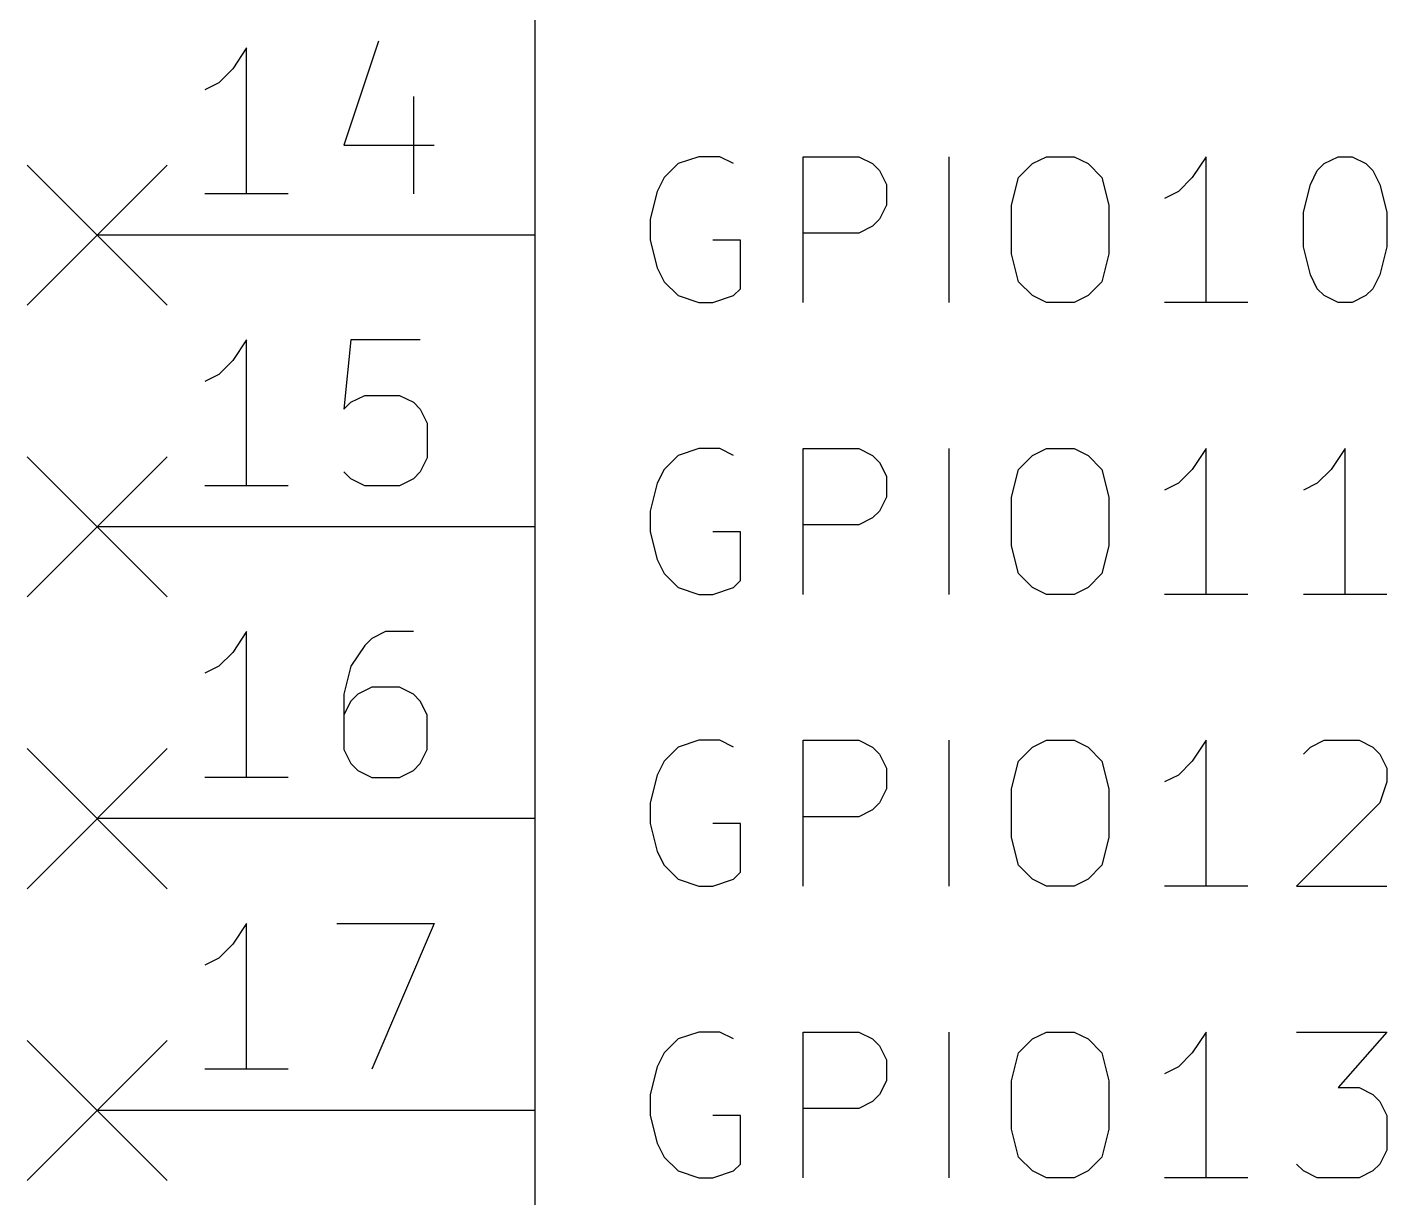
# Model space of a CAD drawing. Header units: inches. Extents: x 0.4 to 11.3, y -7.9 to -0.4.
# Drawn here: x 4.826 to 5.2919, y -4.3799 to -3.9788 of the extents above; entities that cross this region are included whole.
import ezdxf

# ---------------------------------------------------------------- set-up
doc = ezdxf.new("R2010")
doc.units = ezdxf.units.IN
doc.header["$MEASUREMENT"] = 0
for name, color, linetype in [('BLUE', 174, 'CONTINUOUS'), ('GREENSIXTYFIVE', 129, 'CONTINUOUS'), ('LIGHTRED', 12, 'CONTINUOUS'), ('RED', 14, 'CONTINUOUS'), ('WHITE', 250, 'CONTINUOUS')]:
    doc.layers.add(name, color=color, linetype=linetype)

msp = doc.modelspace()

# ---------------------------------------------------------------- linework, layer by layer
at = {"layer": 'BLUE', "linetype": 'CONTINUOUS'}
for p, q in [((4.826, -4.026), (4.874, -4.074)), ((4.874, -4.026), (4.826, -4.074)), ((4.826, -4.126), (4.874, -4.174)), ((4.874, -4.126), (4.826, -4.174)), ((4.826, -4.226), (4.874, -4.274)), ((4.874, -4.226), (4.826, -4.274)), ((4.826, -4.326), (4.874, -4.374)), ((4.874, -4.326), (4.826, -4.374))]:
    msp.add_line(p, q, dxfattribs=at)
at = {"layer": 'GREENSIXTYFIVE', "linetype": 'CONTINUOUS'}
for p, q in [((5.05619, -4.02313), (5.04905, -4.02551)), ((5.05619, -4.02313), (5.04905, -4.02551)), ((5.06333, -4.02313), (5.05619, -4.02313)), ((5.06333, -4.02313), (5.05619, -4.02313)), ((5.06809, -4.02551), (5.06333, -4.02313)), ((5.06809, -4.02551), (5.06333, -4.02313)), ((5.0919, -4.07313), (5.0919, -4.02313)), ((5.0919, -4.02313), (5.11095, -4.02313)), ((5.0919, -4.07313), (5.0919, -4.02313)), ((5.0919, -4.02313), (5.11095, -4.02313)), ((5.11095, -4.02313), (5.11571, -4.02551)), ((5.11095, -4.02313), (5.11571, -4.02551)), ((5.1419, -4.07313), (5.1419, -4.02313)), ((5.1419, -4.07313), (5.1419, -4.02313)), ((5.17048, -4.02551), (5.17524, -4.02313)), ((5.17048, -4.02551), (5.17524, -4.02313)), ((5.17524, -4.02313), (5.18476, -4.02313)), ((5.17524, -4.02313), (5.18476, -4.02313)), ((5.18476, -4.02313), (5.18952, -4.02551)), ((5.18476, -4.02313), (5.18952, -4.02551)), ((5.23, -4.02313), (5.22524, -4.03028)), ((5.23, -4.02313), (5.22524, -4.03028)), ((5.23, -4.07313), (5.23, -4.02313)), ((5.23, -4.07313), (5.23, -4.02313)), ((5.27048, -4.02551), (5.27524, -4.02313)), ((5.27048, -4.02551), (5.27524, -4.02313)), ((5.27524, -4.02313), (5.28, -4.02313)), ((5.27524, -4.02313), (5.28, -4.02313)), ((5.28, -4.02313), (5.28476, -4.02551)), ((5.28, -4.02313), (5.28476, -4.02551)), ((5.04905, -4.02551), (5.04428, -4.03028)), ((5.04905, -4.02551), (5.04428, -4.03028)), ((5.11571, -4.02551), (5.11809, -4.02789)), ((5.11571, -4.02551), (5.11809, -4.02789)), ((5.11809, -4.02789), (5.12047, -4.03265)), ((5.11809, -4.02789), (5.12047, -4.03265)), ((5.16571, -4.03028), (5.17048, -4.02551)), ((5.16571, -4.03028), (5.17048, -4.02551)), ((5.18952, -4.02551), (5.19428, -4.03028)), ((5.18952, -4.02551), (5.19428, -4.03028)), ((5.26571, -4.03265), (5.26809, -4.02789)), ((5.26571, -4.03265), (5.26809, -4.02789)), ((5.26809, -4.02789), (5.27048, -4.02551)), ((5.26809, -4.02789), (5.27048, -4.02551)), ((5.28476, -4.02551), (5.28714, -4.02789)), ((5.28476, -4.02551), (5.28714, -4.02789)), ((5.28714, -4.02789), (5.28952, -4.03265)), ((5.28714, -4.02789), (5.28952, -4.03265)), ((5.04428, -4.03028), (5.0419, -4.03504)), ((5.04428, -4.03028), (5.0419, -4.03504)), ((5.12047, -4.03265), (5.12047, -4.0398)), ((5.12047, -4.03265), (5.12047, -4.0398)), ((5.16333, -4.0398), (5.16571, -4.03028)), ((5.16333, -4.0398), (5.16571, -4.03028)), ((5.19428, -4.03028), (5.19667, -4.0398)), ((5.19428, -4.03028), (5.19667, -4.0398)), ((5.22524, -4.03028), (5.22048, -4.03504)), ((5.22524, -4.03028), (5.22048, -4.03504)), ((5.26333, -4.04218), (5.26571, -4.03265)), ((5.26333, -4.04218), (5.26571, -4.03265)), ((5.28952, -4.03265), (5.29191, -4.04218)), ((5.28952, -4.03265), (5.29191, -4.04218)), ((5.0419, -4.03504), (5.03952, -4.04456)), ((5.0419, -4.03504), (5.03952, -4.04456)), ((5.22048, -4.03504), (5.21572, -4.03742)), ((5.22048, -4.03504), (5.21572, -4.03742)), ((5.12047, -4.0398), (5.11809, -4.04456)), ((5.12047, -4.0398), (5.11809, -4.04456)), ((5.16333, -4.05646), (5.16333, -4.0398)), ((5.16333, -4.05646), (5.16333, -4.0398)), ((5.19667, -4.0398), (5.19667, -4.05646)), ((5.19667, -4.0398), (5.19667, -4.05646)), ((5.26333, -4.05408), (5.26333, -4.04218)), ((5.26333, -4.05408), (5.26333, -4.04218)), ((5.29191, -4.04218), (5.29191, -4.05408)), ((5.29191, -4.04218), (5.29191, -4.05408)), ((5.03952, -4.04456), (5.03952, -4.0517)), ((5.03952, -4.04456), (5.03952, -4.0517)), ((5.11571, -4.04694), (5.11095, -4.04932)), ((5.11571, -4.04694), (5.11095, -4.04932)), ((5.11809, -4.04456), (5.11571, -4.04694)), ((5.11809, -4.04456), (5.11571, -4.04694)), ((5.03952, -4.0517), (5.0419, -4.06122)), ((5.03952, -4.0517), (5.0419, -4.06122)), ((5.07047, -4.0517), (5.06095, -4.0517)), ((5.07047, -4.0517), (5.06095, -4.0517)), ((5.07047, -4.06837), (5.07047, -4.0517)), ((5.07047, -4.06837), (5.07047, -4.0517)), ((5.11095, -4.04932), (5.0919, -4.04932)), ((5.11095, -4.04932), (5.0919, -4.04932)), ((5.16571, -4.06599), (5.16333, -4.05646)), ((5.16571, -4.06599), (5.16333, -4.05646)), ((5.19667, -4.05646), (5.19428, -4.06599)), ((5.19667, -4.05646), (5.19428, -4.06599)), ((5.26571, -4.06361), (5.26333, -4.05408)), ((5.26571, -4.06361), (5.26333, -4.05408)), ((5.29191, -4.05408), (5.28952, -4.06361)), ((5.29191, -4.05408), (5.28952, -4.06361)), ((5.0419, -4.06122), (5.04428, -4.06599)), ((5.0419, -4.06122), (5.04428, -4.06599)), ((5.04428, -4.06599), (5.04905, -4.07075)), ((5.04428, -4.06599), (5.04905, -4.07075)), ((5.17048, -4.07075), (5.16571, -4.06599)), ((5.17048, -4.07075), (5.16571, -4.06599)), ((5.19428, -4.06599), (5.18952, -4.07075)), ((5.19428, -4.06599), (5.18952, -4.07075)), ((5.26809, -4.06837), (5.26571, -4.06361)), ((5.26809, -4.06837), (5.26571, -4.06361)), ((5.28952, -4.06361), (5.28714, -4.06837)), ((5.28952, -4.06361), (5.28714, -4.06837)), ((5.04905, -4.07075), (5.05619, -4.07313)), ((5.04905, -4.07075), (5.05619, -4.07313)), ((5.06095, -4.07313), (5.06809, -4.07075)), ((5.06095, -4.07313), (5.06809, -4.07075)), ((5.06809, -4.07075), (5.07047, -4.06837)), ((5.06809, -4.07075), (5.07047, -4.06837)), ((5.17524, -4.07313), (5.17048, -4.07075)), ((5.17524, -4.07313), (5.17048, -4.07075)), ((5.18952, -4.07075), (5.18476, -4.07313)), ((5.18952, -4.07075), (5.18476, -4.07313)), ((5.27048, -4.07075), (5.26809, -4.06837)), ((5.27048, -4.07075), (5.26809, -4.06837)), ((5.27524, -4.07313), (5.27048, -4.07075)), ((5.27524, -4.07313), (5.27048, -4.07075)), ((5.28476, -4.07075), (5.28, -4.07313)), ((5.28476, -4.07075), (5.28, -4.07313)), ((5.28714, -4.06837), (5.28476, -4.07075)), ((5.28714, -4.06837), (5.28476, -4.07075)), ((5.05619, -4.07313), (5.06095, -4.07313)), ((5.05619, -4.07313), (5.06095, -4.07313)), ((5.18476, -4.07313), (5.17524, -4.07313)), ((5.18476, -4.07313), (5.17524, -4.07313)), ((5.24429, -4.07313), (5.21572, -4.07313)), ((5.24429, -4.07313), (5.21572, -4.07313)), ((5.28, -4.07313), (5.27524, -4.07313)), ((5.28, -4.07313), (5.27524, -4.07313)), ((5.05619, -4.12313), (5.04905, -4.12551)), ((5.05619, -4.12313), (5.04905, -4.12551)), ((5.06333, -4.12313), (5.05619, -4.12313)), ((5.06333, -4.12313), (5.05619, -4.12313)), ((5.06809, -4.12551), (5.06333, -4.12313)), ((5.06809, -4.12551), (5.06333, -4.12313)), ((5.0919, -4.17313), (5.0919, -4.12313)), ((5.0919, -4.12313), (5.11095, -4.12313)), ((5.0919, -4.17313), (5.0919, -4.12313)), ((5.0919, -4.12313), (5.11095, -4.12313)), ((5.11095, -4.12313), (5.11571, -4.12551)), ((5.11095, -4.12313), (5.11571, -4.12551)), ((5.1419, -4.17313), (5.1419, -4.12313)), ((5.1419, -4.17313), (5.1419, -4.12313)), ((5.17048, -4.12551), (5.17524, -4.12313)), ((5.17048, -4.12551), (5.17524, -4.12313)), ((5.17524, -4.12313), (5.18476, -4.12313)), ((5.17524, -4.12313), (5.18476, -4.12313)), ((5.18476, -4.12313), (5.18952, -4.12551)), ((5.18476, -4.12313), (5.18952, -4.12551)), ((5.23, -4.12313), (5.22524, -4.13028)), ((5.23, -4.12313), (5.22524, -4.13028)), ((5.23, -4.17313), (5.23, -4.12313)), ((5.23, -4.17313), (5.23, -4.12313)), ((5.27762, -4.12313), (5.27286, -4.13028)), ((5.27762, -4.12313), (5.27286, -4.13028)), ((5.27762, -4.17313), (5.27762, -4.12313)), ((5.27762, -4.17313), (5.27762, -4.12313)), ((5.04905, -4.12551), (5.04428, -4.13028)), ((5.04905, -4.12551), (5.04428, -4.13028)), ((5.11571, -4.12551), (5.11809, -4.12789)), ((5.11571, -4.12551), (5.11809, -4.12789)), ((5.11809, -4.12789), (5.12047, -4.13265)), ((5.11809, -4.12789), (5.12047, -4.13265)), ((5.16571, -4.13028), (5.17048, -4.12551)), ((5.16571, -4.13028), (5.17048, -4.12551)), ((5.18952, -4.12551), (5.19428, -4.13028)), ((5.18952, -4.12551), (5.19428, -4.13028)), ((5.04428, -4.13028), (5.0419, -4.13504)), ((5.04428, -4.13028), (5.0419, -4.13504)), ((5.16333, -4.1398), (5.16571, -4.13028)), ((5.16333, -4.1398), (5.16571, -4.13028)), ((5.19428, -4.13028), (5.19667, -4.1398)), ((5.19428, -4.13028), (5.19667, -4.1398)), ((5.22524, -4.13028), (5.22048, -4.13504)), ((5.22524, -4.13028), (5.22048, -4.13504)), ((5.27286, -4.13028), (5.26809, -4.13504)), ((5.27286, -4.13028), (5.26809, -4.13504)), ((5.0419, -4.13504), (5.03952, -4.14456)), ((5.0419, -4.13504), (5.03952, -4.14456)), ((5.12047, -4.13265), (5.12047, -4.1398)), ((5.12047, -4.13265), (5.12047, -4.1398)), ((5.22048, -4.13504), (5.21572, -4.13742)), ((5.22048, -4.13504), (5.21572, -4.13742)), ((5.26809, -4.13504), (5.26333, -4.13742)), ((5.26809, -4.13504), (5.26333, -4.13742)), ((5.12047, -4.1398), (5.11809, -4.14456)), ((5.12047, -4.1398), (5.11809, -4.14456)), ((5.16333, -4.15646), (5.16333, -4.1398)), ((5.16333, -4.15646), (5.16333, -4.1398)), ((5.19667, -4.1398), (5.19667, -4.15646)), ((5.19667, -4.1398), (5.19667, -4.15646)), ((5.03952, -4.14456), (5.03952, -4.1517)), ((5.03952, -4.14456), (5.03952, -4.1517)), ((5.11809, -4.14456), (5.11571, -4.14694)), ((5.11809, -4.14456), (5.11571, -4.14694)), ((5.11095, -4.14932), (5.0919, -4.14932)), ((5.11095, -4.14932), (5.0919, -4.14932)), ((5.11571, -4.14694), (5.11095, -4.14932)), ((5.11571, -4.14694), (5.11095, -4.14932)), ((5.03952, -4.1517), (5.0419, -4.16122)), ((5.03952, -4.1517), (5.0419, -4.16122)), ((5.07047, -4.1517), (5.06095, -4.1517)), ((5.07047, -4.1517), (5.06095, -4.1517)), ((5.07047, -4.16837), (5.07047, -4.1517)), ((5.07047, -4.16837), (5.07047, -4.1517)), ((5.16571, -4.16599), (5.16333, -4.15646)), ((5.16571, -4.16599), (5.16333, -4.15646)), ((5.19667, -4.15646), (5.19428, -4.16599)), ((5.19667, -4.15646), (5.19428, -4.16599)), ((5.0419, -4.16122), (5.04428, -4.16599)), ((5.0419, -4.16122), (5.04428, -4.16599)), ((5.04428, -4.16599), (5.04905, -4.17075)), ((5.04428, -4.16599), (5.04905, -4.17075)), ((5.06809, -4.17075), (5.07047, -4.16837)), ((5.06809, -4.17075), (5.07047, -4.16837)), ((5.17048, -4.17075), (5.16571, -4.16599)), ((5.17048, -4.17075), (5.16571, -4.16599)), ((5.19428, -4.16599), (5.18952, -4.17075)), ((5.19428, -4.16599), (5.18952, -4.17075)), ((5.04905, -4.17075), (5.05619, -4.17313)), ((5.04905, -4.17075), (5.05619, -4.17313)), ((5.05619, -4.17313), (5.06095, -4.17313)), ((5.05619, -4.17313), (5.06095, -4.17313)), ((5.06095, -4.17313), (5.06809, -4.17075)), ((5.06095, -4.17313), (5.06809, -4.17075)), ((5.17524, -4.17313), (5.17048, -4.17075)), ((5.17524, -4.17313), (5.17048, -4.17075)), ((5.18476, -4.17313), (5.17524, -4.17313)), ((5.18476, -4.17313), (5.17524, -4.17313)), ((5.18952, -4.17075), (5.18476, -4.17313)), ((5.18952, -4.17075), (5.18476, -4.17313)), ((5.24429, -4.17313), (5.21572, -4.17313)), ((5.24429, -4.17313), (5.21572, -4.17313)), ((5.29191, -4.17313), (5.26333, -4.17313)), ((5.29191, -4.17313), (5.26333, -4.17313)), ((5.04905, -4.22551), (5.04428, -4.23028)), ((5.04905, -4.22551), (5.04428, -4.23028)), ((5.05619, -4.22313), (5.04905, -4.22551)), ((5.05619, -4.22313), (5.04905, -4.22551)), ((5.06333, -4.22313), (5.05619, -4.22313)), ((5.06333, -4.22313), (5.05619, -4.22313)), ((5.06809, -4.22551), (5.06333, -4.22313)), ((5.06809, -4.22551), (5.06333, -4.22313)), ((5.0919, -4.27313), (5.0919, -4.22313)), ((5.0919, -4.22313), (5.11095, -4.22313)), ((5.0919, -4.27313), (5.0919, -4.22313)), ((5.0919, -4.22313), (5.11095, -4.22313)), ((5.11095, -4.22313), (5.11571, -4.22551)), ((5.11095, -4.22313), (5.11571, -4.22551)), ((5.11571, -4.22551), (5.11809, -4.22789)), ((5.11571, -4.22551), (5.11809, -4.22789)), ((5.1419, -4.27313), (5.1419, -4.22313)), ((5.1419, -4.27313), (5.1419, -4.22313)), ((5.16571, -4.23028), (5.17048, -4.22551)), ((5.16571, -4.23028), (5.17048, -4.22551)), ((5.17048, -4.22551), (5.17524, -4.22313)), ((5.17048, -4.22551), (5.17524, -4.22313)), ((5.17524, -4.22313), (5.18476, -4.22313)), ((5.17524, -4.22313), (5.18476, -4.22313)), ((5.18476, -4.22313), (5.18952, -4.22551)), ((5.18476, -4.22313), (5.18952, -4.22551)), ((5.18952, -4.22551), (5.19428, -4.23028)), ((5.18952, -4.22551), (5.19428, -4.23028)), ((5.23, -4.22313), (5.22524, -4.23028)), ((5.23, -4.22313), (5.22524, -4.23028)), ((5.23, -4.27313), (5.23, -4.22313)), ((5.23, -4.27313), (5.23, -4.22313)), ((5.26333, -4.22789), (5.26571, -4.22551)), ((5.26333, -4.22789), (5.26571, -4.22551)), ((5.26571, -4.22551), (5.27048, -4.22313)), ((5.26571, -4.22551), (5.27048, -4.22313)), ((5.27048, -4.22313), (5.28238, -4.22313)), ((5.27048, -4.22313), (5.28238, -4.22313)), ((5.28238, -4.22313), (5.28714, -4.22551)), ((5.28238, -4.22313), (5.28714, -4.22551)), ((5.28714, -4.22551), (5.28952, -4.22789)), ((5.28714, -4.22551), (5.28952, -4.22789)), ((5.04428, -4.23028), (5.0419, -4.23504)), ((5.04428, -4.23028), (5.0419, -4.23504)), ((5.11809, -4.22789), (5.12047, -4.23265)), ((5.11809, -4.22789), (5.12047, -4.23265)), ((5.16333, -4.2398), (5.16571, -4.23028)), ((5.16333, -4.2398), (5.16571, -4.23028)), ((5.19428, -4.23028), (5.19667, -4.2398)), ((5.19428, -4.23028), (5.19667, -4.2398)), ((5.22524, -4.23028), (5.22048, -4.23504)), ((5.22524, -4.23028), (5.22048, -4.23504)), ((5.28952, -4.22789), (5.29191, -4.23265)), ((5.28952, -4.22789), (5.29191, -4.23265)), ((5.0419, -4.23504), (5.03952, -4.24456)), ((5.0419, -4.23504), (5.03952, -4.24456)), ((5.12047, -4.23265), (5.12047, -4.2398)), ((5.12047, -4.23265), (5.12047, -4.2398)), ((5.22048, -4.23504), (5.21572, -4.23742)), ((5.22048, -4.23504), (5.21572, -4.23742)), ((5.29191, -4.23265), (5.29191, -4.23742)), ((5.29191, -4.23265), (5.29191, -4.23742)), ((5.29191, -4.23742), (5.28952, -4.24456)), ((5.29191, -4.23742), (5.28952, -4.24456)), ((5.12047, -4.2398), (5.11809, -4.24456)), ((5.12047, -4.2398), (5.11809, -4.24456)), ((5.16333, -4.25646), (5.16333, -4.2398)), ((5.16333, -4.25646), (5.16333, -4.2398)), ((5.19667, -4.2398), (5.19667, -4.25646)), ((5.19667, -4.2398), (5.19667, -4.25646)), ((5.03952, -4.24456), (5.03952, -4.2517)), ((5.03952, -4.24456), (5.03952, -4.2517)), ((5.11571, -4.24694), (5.11095, -4.24932)), ((5.11571, -4.24694), (5.11095, -4.24932)), ((5.11809, -4.24456), (5.11571, -4.24694)), ((5.11809, -4.24456), (5.11571, -4.24694)), ((5.28952, -4.24456), (5.26095, -4.27313)), ((5.28952, -4.24456), (5.26095, -4.27313)), ((5.03952, -4.2517), (5.0419, -4.26122)), ((5.03952, -4.2517), (5.0419, -4.26122)), ((5.07047, -4.2517), (5.06095, -4.2517)), ((5.07047, -4.2517), (5.06095, -4.2517)), ((5.07047, -4.26837), (5.07047, -4.2517)), ((5.07047, -4.26837), (5.07047, -4.2517)), ((5.11095, -4.24932), (5.0919, -4.24932)), ((5.11095, -4.24932), (5.0919, -4.24932)), ((5.16571, -4.26599), (5.16333, -4.25646)), ((5.16571, -4.26599), (5.16333, -4.25646)), ((5.19667, -4.25646), (5.19428, -4.26599)), ((5.19667, -4.25646), (5.19428, -4.26599)), ((5.0419, -4.26122), (5.04428, -4.26599)), ((5.0419, -4.26122), (5.04428, -4.26599)), ((5.04428, -4.26599), (5.04905, -4.27075)), ((5.04428, -4.26599), (5.04905, -4.27075)), ((5.17048, -4.27075), (5.16571, -4.26599)), ((5.17048, -4.27075), (5.16571, -4.26599)), ((5.19428, -4.26599), (5.18952, -4.27075)), ((5.19428, -4.26599), (5.18952, -4.27075)), ((5.04905, -4.27075), (5.05619, -4.27313)), ((5.04905, -4.27075), (5.05619, -4.27313)), ((5.06095, -4.27313), (5.06809, -4.27075)), ((5.06095, -4.27313), (5.06809, -4.27075)), ((5.06809, -4.27075), (5.07047, -4.26837)), ((5.06809, -4.27075), (5.07047, -4.26837)), ((5.17524, -4.27313), (5.17048, -4.27075)), ((5.17524, -4.27313), (5.17048, -4.27075)), ((5.18952, -4.27075), (5.18476, -4.27313)), ((5.18952, -4.27075), (5.18476, -4.27313)), ((5.05619, -4.27313), (5.06095, -4.27313)), ((5.05619, -4.27313), (5.06095, -4.27313)), ((5.18476, -4.27313), (5.17524, -4.27313)), ((5.18476, -4.27313), (5.17524, -4.27313)), ((5.24429, -4.27313), (5.21572, -4.27313)), ((5.24429, -4.27313), (5.21572, -4.27313)), ((5.26095, -4.27313), (5.29191, -4.27313)), ((5.26095, -4.27313), (5.29191, -4.27313)), ((5.05619, -4.32313), (5.04905, -4.32551)), ((5.05619, -4.32313), (5.04905, -4.32551)), ((5.06333, -4.32313), (5.05619, -4.32313)), ((5.06333, -4.32313), (5.05619, -4.32313)), ((5.06809, -4.32551), (5.06333, -4.32313)), ((5.06809, -4.32551), (5.06333, -4.32313)), ((5.0919, -4.37313), (5.0919, -4.32313)), ((5.0919, -4.32313), (5.11095, -4.32313)), ((5.0919, -4.37313), (5.0919, -4.32313)), ((5.0919, -4.32313), (5.11095, -4.32313)), ((5.11095, -4.32313), (5.11571, -4.32551)), ((5.11095, -4.32313), (5.11571, -4.32551)), ((5.1419, -4.37313), (5.1419, -4.32313)), ((5.1419, -4.37313), (5.1419, -4.32313)), ((5.17048, -4.32551), (5.17524, -4.32313)), ((5.17048, -4.32551), (5.17524, -4.32313)), ((5.17524, -4.32313), (5.18476, -4.32313)), ((5.17524, -4.32313), (5.18476, -4.32313)), ((5.18476, -4.32313), (5.18952, -4.32551)), ((5.18476, -4.32313), (5.18952, -4.32551)), ((5.23, -4.32313), (5.22524, -4.33028)), ((5.23, -4.32313), (5.22524, -4.33028)), ((5.23, -4.37313), (5.23, -4.32313)), ((5.23, -4.37313), (5.23, -4.32313)), ((5.26095, -4.32313), (5.29191, -4.32313)), ((5.26095, -4.32313), (5.29191, -4.32313)), ((5.29191, -4.32313), (5.27524, -4.34218)), ((5.29191, -4.32313), (5.27524, -4.34218)), ((5.04905, -4.32551), (5.04428, -4.33028)), ((5.04905, -4.32551), (5.04428, -4.33028)), ((5.11571, -4.32551), (5.11809, -4.32789)), ((5.11571, -4.32551), (5.11809, -4.32789)), ((5.11809, -4.32789), (5.12047, -4.33265)), ((5.11809, -4.32789), (5.12047, -4.33265)), ((5.16571, -4.33028), (5.17048, -4.32551)), ((5.16571, -4.33028), (5.17048, -4.32551)), ((5.18952, -4.32551), (5.19428, -4.33028)), ((5.18952, -4.32551), (5.19428, -4.33028)), ((5.04428, -4.33028), (5.0419, -4.33504)), ((5.04428, -4.33028), (5.0419, -4.33504)), ((5.12047, -4.33265), (5.12047, -4.3398)), ((5.12047, -4.33265), (5.12047, -4.3398)), ((5.16333, -4.3398), (5.16571, -4.33028)), ((5.16333, -4.3398), (5.16571, -4.33028)), ((5.19428, -4.33028), (5.19667, -4.3398)), ((5.19428, -4.33028), (5.19667, -4.3398)), ((5.22524, -4.33028), (5.22048, -4.33504)), ((5.22524, -4.33028), (5.22048, -4.33504)), ((5.0419, -4.33504), (5.03952, -4.34456)), ((5.0419, -4.33504), (5.03952, -4.34456)), ((5.22048, -4.33504), (5.21572, -4.33742)), ((5.22048, -4.33504), (5.21572, -4.33742)), ((5.12047, -4.3398), (5.11809, -4.34456)), ((5.12047, -4.3398), (5.11809, -4.34456)), ((5.16333, -4.35646), (5.16333, -4.3398)), ((5.16333, -4.35646), (5.16333, -4.3398)), ((5.19667, -4.3398), (5.19667, -4.35646)), ((5.19667, -4.3398), (5.19667, -4.35646)), ((5.27524, -4.34218), (5.28238, -4.34218)), ((5.27524, -4.34218), (5.28238, -4.34218)), ((5.28238, -4.34218), (5.28714, -4.34456)), ((5.28238, -4.34218), (5.28714, -4.34456)), ((5.03952, -4.34456), (5.03952, -4.3517)), ((5.03952, -4.34456), (5.03952, -4.3517)), ((5.11809, -4.34456), (5.11571, -4.34694)), ((5.11809, -4.34456), (5.11571, -4.34694)), ((5.28714, -4.34456), (5.28952, -4.34694)), ((5.28714, -4.34456), (5.28952, -4.34694)), ((5.11095, -4.34932), (5.0919, -4.34932)), ((5.11095, -4.34932), (5.0919, -4.34932)), ((5.11571, -4.34694), (5.11095, -4.34932)), ((5.11571, -4.34694), (5.11095, -4.34932)), ((5.28952, -4.34694), (5.29191, -4.3517)), ((5.28952, -4.34694), (5.29191, -4.3517)), ((5.03952, -4.3517), (5.0419, -4.36122)), ((5.03952, -4.3517), (5.0419, -4.36122)), ((5.07047, -4.3517), (5.06095, -4.3517)), ((5.07047, -4.3517), (5.06095, -4.3517)), ((5.07047, -4.36837), (5.07047, -4.3517)), ((5.07047, -4.36837), (5.07047, -4.3517)), ((5.29191, -4.3517), (5.29191, -4.36361)), ((5.29191, -4.3517), (5.29191, -4.36361)), ((5.16571, -4.36599), (5.16333, -4.35646)), ((5.16571, -4.36599), (5.16333, -4.35646)), ((5.19667, -4.35646), (5.19428, -4.36599)), ((5.19667, -4.35646), (5.19428, -4.36599)), ((5.0419, -4.36122), (5.04428, -4.36599)), ((5.0419, -4.36122), (5.04428, -4.36599)), ((5.29191, -4.36361), (5.28952, -4.36837)), ((5.29191, -4.36361), (5.28952, -4.36837)), ((5.04428, -4.36599), (5.04905, -4.37075)), ((5.04428, -4.36599), (5.04905, -4.37075)), ((5.06809, -4.37075), (5.07047, -4.36837)), ((5.06809, -4.37075), (5.07047, -4.36837)), ((5.17048, -4.37075), (5.16571, -4.36599)), ((5.17048, -4.37075), (5.16571, -4.36599)), ((5.19428, -4.36599), (5.18952, -4.37075)), ((5.19428, -4.36599), (5.18952, -4.37075)), ((5.26333, -4.37075), (5.26095, -4.36837)), ((5.26333, -4.37075), (5.26095, -4.36837)), ((5.28952, -4.36837), (5.28714, -4.37075)), ((5.28952, -4.36837), (5.28714, -4.37075)), ((5.04905, -4.37075), (5.05619, -4.37313)), ((5.04905, -4.37075), (5.05619, -4.37313)), ((5.05619, -4.37313), (5.06095, -4.37313)), ((5.05619, -4.37313), (5.06095, -4.37313)), ((5.06095, -4.37313), (5.06809, -4.37075)), ((5.06095, -4.37313), (5.06809, -4.37075)), ((5.17524, -4.37313), (5.17048, -4.37075)), ((5.17524, -4.37313), (5.17048, -4.37075)), ((5.18476, -4.37313), (5.17524, -4.37313)), ((5.18476, -4.37313), (5.17524, -4.37313)), ((5.18952, -4.37075), (5.18476, -4.37313)), ((5.18952, -4.37075), (5.18476, -4.37313)), ((5.24429, -4.37313), (5.21572, -4.37313)), ((5.24429, -4.37313), (5.21572, -4.37313)), ((5.26809, -4.37313), (5.26333, -4.37075)), ((5.26809, -4.37313), (5.26333, -4.37075)), ((5.28238, -4.37313), (5.26809, -4.37313)), ((5.28238, -4.37313), (5.26809, -4.37313)), ((5.28714, -4.37075), (5.28238, -4.37313)), ((5.28714, -4.37075), (5.28238, -4.37313))]:
    msp.add_line(p, q, dxfattribs=at)
at = {"layer": 'LIGHTRED', "linetype": 'CONTINUOUS'}
for p, q in [((4.90119, -3.98588), (4.89643, -3.99302)), ((4.90119, -3.98588), (4.89643, -3.99302)), ((4.90119, -4.03588), (4.90119, -3.98588)), ((4.90119, -4.03588), (4.90119, -3.98588)), ((4.94643, -3.9835), (4.93452, -4.01921)), ((4.94643, -3.9835), (4.93452, -4.01921)), ((4.89643, -3.99302), (4.89167, -3.99778)), ((4.89643, -3.99302), (4.89167, -3.99778)), ((4.89167, -3.99778), (4.88691, -4.00017)), ((4.89167, -3.99778), (4.88691, -4.00017)), ((4.95833, -4.00255), (4.95833, -4.03588)), ((4.95833, -4.00255), (4.95833, -4.03588)), ((4.93452, -4.01921), (4.96547, -4.01921)), ((4.93452, -4.01921), (4.96547, -4.01921)), ((4.91548, -4.03588), (4.88691, -4.03588)), ((4.91548, -4.03588), (4.88691, -4.03588)), ((4.90119, -4.08588), (4.89643, -4.09302)), ((4.90119, -4.08588), (4.89643, -4.09302)), ((4.90119, -4.13588), (4.90119, -4.08588)), ((4.90119, -4.13588), (4.90119, -4.08588)), ((4.9369, -4.08588), (4.93452, -4.10969)), ((4.9369, -4.08588), (4.93452, -4.10969)), ((4.96071, -4.08588), (4.9369, -4.08588)), ((4.96071, -4.08588), (4.9369, -4.08588)), ((4.89643, -4.09302), (4.89167, -4.09778)), ((4.89643, -4.09302), (4.89167, -4.09778)), ((4.89167, -4.09778), (4.88691, -4.10017)), ((4.89167, -4.09778), (4.88691, -4.10017)), ((4.93452, -4.10969), (4.9369, -4.10731)), ((4.93452, -4.10969), (4.9369, -4.10731)), ((4.9369, -4.10731), (4.94167, -4.10493)), ((4.9369, -4.10731), (4.94167, -4.10493)), ((4.94167, -4.10493), (4.95357, -4.10493)), ((4.94167, -4.10493), (4.95357, -4.10493)), ((4.95357, -4.10493), (4.95833, -4.10731)), ((4.95357, -4.10493), (4.95833, -4.10731)), ((4.95833, -4.10731), (4.96071, -4.10969)), ((4.95833, -4.10731), (4.96071, -4.10969)), ((4.96071, -4.10969), (4.96309, -4.11445)), ((4.96071, -4.10969), (4.96309, -4.11445)), ((4.96309, -4.11445), (4.96309, -4.12635)), ((4.96309, -4.11445), (4.96309, -4.12635)), ((4.96309, -4.12635), (4.96071, -4.13112)), ((4.96309, -4.12635), (4.96071, -4.13112)), ((4.9369, -4.1335), (4.93452, -4.13112)), ((4.9369, -4.1335), (4.93452, -4.13112)), ((4.96071, -4.13112), (4.95833, -4.1335)), ((4.96071, -4.13112), (4.95833, -4.1335)), ((4.91548, -4.13588), (4.88691, -4.13588)), ((4.91548, -4.13588), (4.88691, -4.13588)), ((4.94167, -4.13588), (4.9369, -4.1335)), ((4.94167, -4.13588), (4.9369, -4.1335)), ((4.95357, -4.13588), (4.94167, -4.13588)), ((4.95357, -4.13588), (4.94167, -4.13588)), ((4.95833, -4.1335), (4.95357, -4.13588)), ((4.95833, -4.1335), (4.95357, -4.13588)), ((4.90119, -4.18588), (4.89643, -4.19302)), ((4.90119, -4.18588), (4.89643, -4.19302)), ((4.90119, -4.23588), (4.90119, -4.18588)), ((4.90119, -4.23588), (4.90119, -4.18588)), ((4.94405, -4.18826), (4.94167, -4.19064)), ((4.94405, -4.18826), (4.94167, -4.19064)), ((4.94881, -4.18588), (4.94405, -4.18826)), ((4.94881, -4.18588), (4.94405, -4.18826)), ((4.95833, -4.18588), (4.94881, -4.18588)), ((4.95833, -4.18588), (4.94881, -4.18588)), ((4.89643, -4.19302), (4.89167, -4.19778)), ((4.89643, -4.19302), (4.89167, -4.19778)), ((4.94167, -4.19064), (4.9369, -4.19778)), ((4.94167, -4.19064), (4.9369, -4.19778)), ((4.89167, -4.19778), (4.88691, -4.20017)), ((4.89167, -4.19778), (4.88691, -4.20017)), ((4.9369, -4.19778), (4.93452, -4.20731)), ((4.9369, -4.19778), (4.93452, -4.20731)), ((4.94405, -4.20493), (4.93928, -4.20731)), ((4.94405, -4.20493), (4.93928, -4.20731)), ((4.95357, -4.20493), (4.94405, -4.20493)), ((4.95357, -4.20493), (4.94405, -4.20493)), ((4.95833, -4.20731), (4.95357, -4.20493)), ((4.95833, -4.20731), (4.95357, -4.20493)), ((4.93452, -4.20731), (4.93452, -4.22635)), ((4.93452, -4.20731), (4.93452, -4.22635)), ((4.9369, -4.20969), (4.93452, -4.21445)), ((4.9369, -4.20969), (4.93452, -4.21445)), ((4.93928, -4.20731), (4.9369, -4.20969)), ((4.93928, -4.20731), (4.9369, -4.20969)), ((4.96071, -4.20969), (4.95833, -4.20731)), ((4.96071, -4.20969), (4.95833, -4.20731)), ((4.96309, -4.21445), (4.96071, -4.20969)), ((4.96309, -4.21445), (4.96071, -4.20969)), ((4.96309, -4.22635), (4.96309, -4.21445)), ((4.96309, -4.22635), (4.96309, -4.21445)), ((4.93452, -4.22635), (4.9369, -4.23112)), ((4.93452, -4.22635), (4.9369, -4.23112)), ((4.96071, -4.23112), (4.96309, -4.22635)), ((4.96071, -4.23112), (4.96309, -4.22635)), ((4.9369, -4.23112), (4.93928, -4.2335)), ((4.9369, -4.23112), (4.93928, -4.2335)), ((4.93928, -4.2335), (4.94405, -4.23588)), ((4.93928, -4.2335), (4.94405, -4.23588)), ((4.95357, -4.23588), (4.95833, -4.2335)), ((4.95357, -4.23588), (4.95833, -4.2335)), ((4.95833, -4.2335), (4.96071, -4.23112)), ((4.95833, -4.2335), (4.96071, -4.23112)), ((4.91548, -4.23588), (4.88691, -4.23588)), ((4.91548, -4.23588), (4.88691, -4.23588)), ((4.94405, -4.23588), (4.95357, -4.23588)), ((4.94405, -4.23588), (4.95357, -4.23588)), ((4.90119, -4.28588), (4.89643, -4.29302)), ((4.90119, -4.28588), (4.89643, -4.29302)), ((4.90119, -4.33588), (4.90119, -4.28588)), ((4.90119, -4.33588), (4.90119, -4.28588)), ((4.93214, -4.28588), (4.96547, -4.28588)), ((4.93214, -4.28588), (4.96547, -4.28588)), ((4.96547, -4.28588), (4.94405, -4.33588)), ((4.96547, -4.28588), (4.94405, -4.33588)), ((4.89643, -4.29302), (4.89167, -4.29778)), ((4.89643, -4.29302), (4.89167, -4.29778)), ((4.89167, -4.29778), (4.88691, -4.30017)), ((4.89167, -4.29778), (4.88691, -4.30017)), ((4.91548, -4.33588), (4.88691, -4.33588)), ((4.91548, -4.33588), (4.88691, -4.33588))]:
    msp.add_line(p, q, dxfattribs=at)
at = {"layer": 'RED', "linetype": 'CONTINUOUS'}
for p, q in [((5, -2.3), (5, -4.9)), ((5, -4.05), (4.85, -4.05)), ((5, -4.05), (4.85, -4.05)), ((5, -4.15), (4.85, -4.15)), ((5, -4.15), (4.85, -4.15)), ((5, -4.25), (4.85, -4.25)), ((5, -4.25), (4.85, -4.25)), ((5, -4.35), (4.85, -4.35)), ((5, -4.35), (4.85, -4.35))]:
    msp.add_line(p, q, dxfattribs=at)
at = {"layer": 'WHITE', "linetype": 'CONTINUOUS'}
msp.add_line((5, -2.3), (5, -4.9), dxfattribs=at)

doc.saveas('drawing.dxf')
